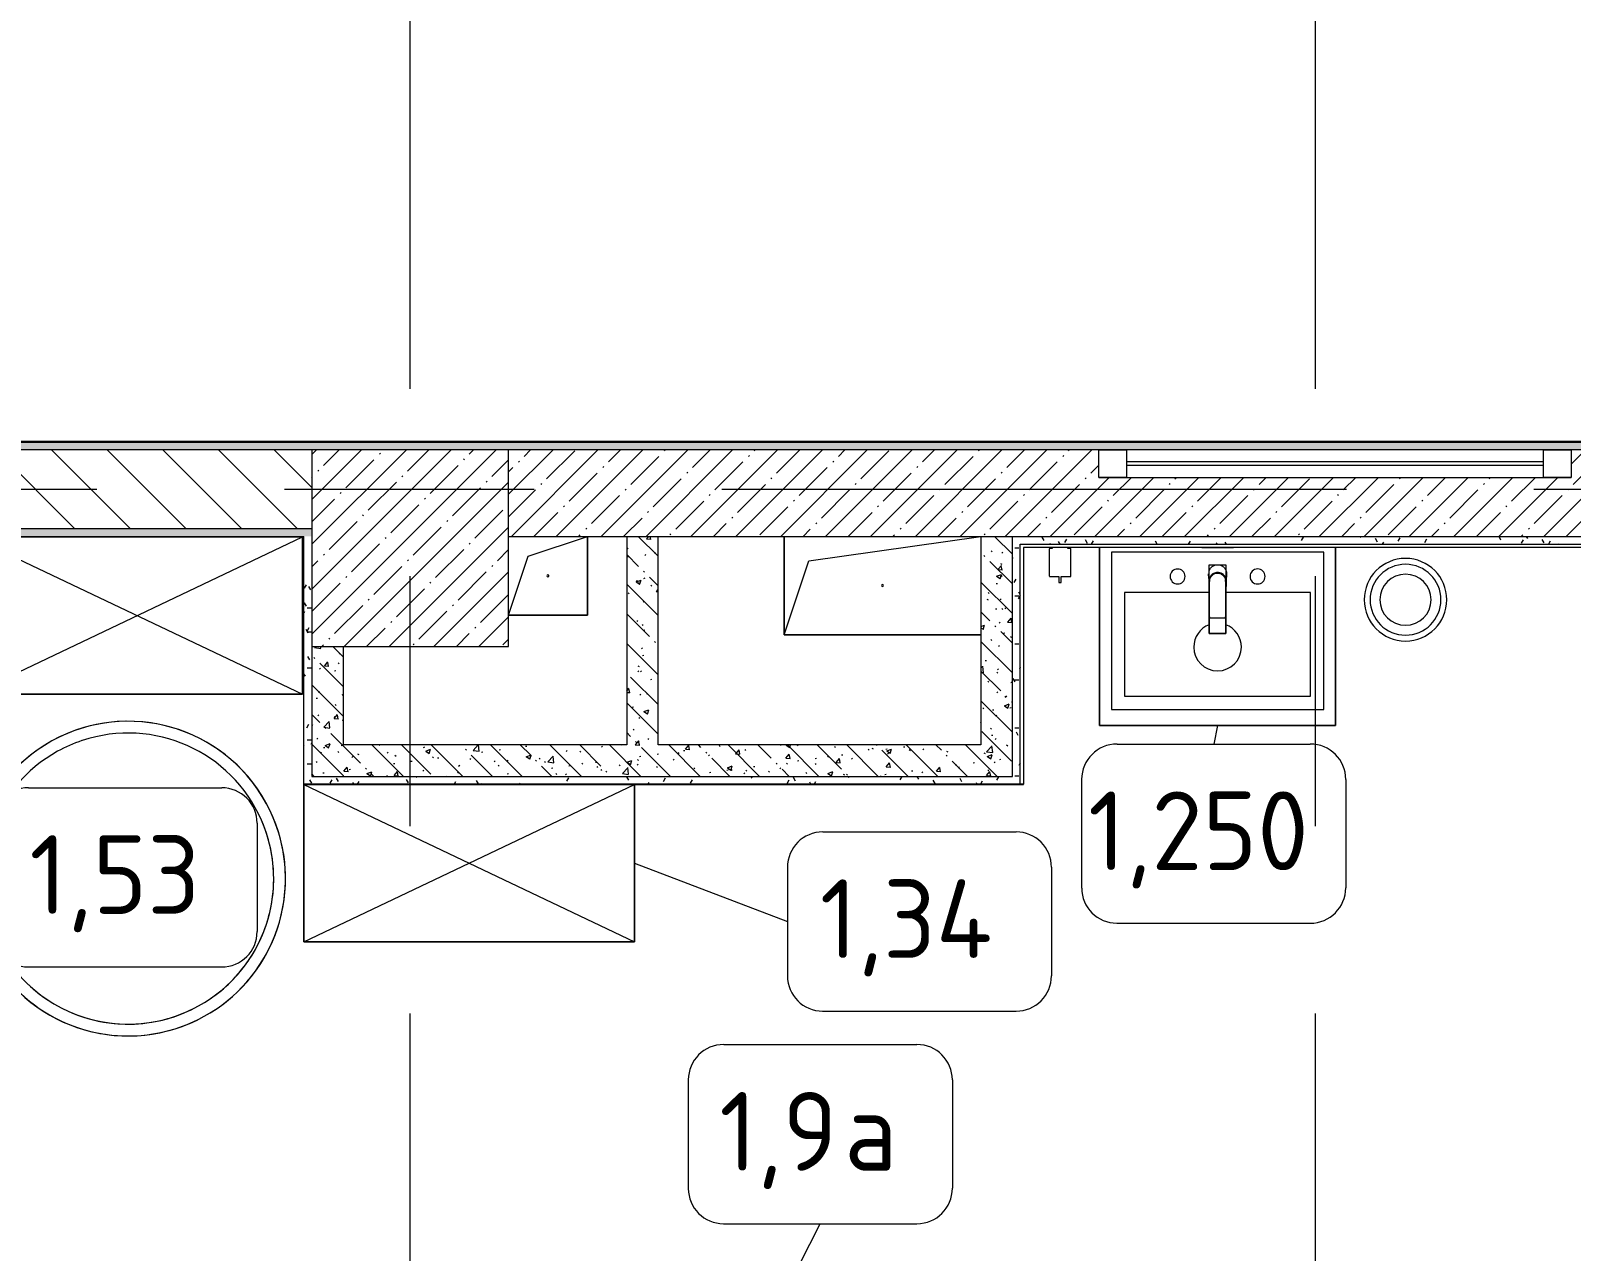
# Model space of a CAD drawing. Header units: millimetres. Extents: x 35840 to 252964, y -8553 to 29000.
# Drawn here: x 51196 to 55110, y 5863 to 8965 of the extents above; entities that cross this region are included whole.
import ezdxf

# ---------------------------------------------------------------- set-up
doc = ezdxf.new("R2010")
doc.units = ezdxf.units.MM
doc.linetypes.add('Осевая', pattern=[3175, 635, -476.25, 1587.5, -476.25])
for name, color, linetype, lineweight in [('0-1', 7, 'Continuous', 9), ('A-GENM', 7, 'Continuous', 9), ('A-GLAZ', 7, 'Continuous', 9), ('A-GLAZ-1', 7, 'Continuous', 13), ('A-WALL', 7, 'Continuous', 9), ('I-FURN-IDEN', 7, 'Continuous', 9), ('I-WALL', 7, 'Continuous', 9), ('P-SANR-FIXT', 7, 'Continuous', 9), ('P-SANR-FIXT-2', 7, 'Continuous', 13), ('S-COLS', 7, 'Continuous', 9), ('Оси-2', 7, 'Осевая', 9)]:
    doc.layers.add(name, color=color, linetype=linetype, lineweight=lineweight)
for name, color, linetype, lineweight, true_color in [('A-WALL-1', 9, 'Continuous', 9, 0x808080), ('A-WALL-FNSH-1', 9, 'Continuous', 9, 0x808080), ('I-FURN-1', 9, 'Continuous', 9, 0x808080), ('P-SANR-FIXT-1', 9, 'Continuous', 13, 0x808080)]:
    doc.layers.add(name, color=color, linetype=linetype, lineweight=lineweight, true_color=true_color)
doc.styles.add('GOST Common', font='GOST_Common.ttf', dxfattribs={"height": 200})
pattern_1 = [(135, (600, 0), (-75.43415, -75.43415), [106.68, -17.78, 3.556, -17.78]), (135, (600, 75.39), (-75.43415, -75.43415), []), (50, (600, 0), (127.52922, -11.15758), [13.335, -146.685]), (355, (600, 0), (-24.66966, 133.74002), [10.668, -117.348]), (100.451, (610.63, -0.93), (102.85973, 122.58178), [11.333, -124.663]), (46.184, (600, 35.56), (189.75516, -29.43036), [20.002, -220.027]), (96.636, (615.81, 33.1), (166.1822, 173.1996), [17, -186.995]), (351.184, (600, 35.56), (166.1839, 173.1976), [16.002, -176.022]), (21, (617.78, 26.67), (106.13027, -71.58603), [13.335, -146.685]), (326, (617.78, 26.67), (43.26188, 128.93175), [10.668, -117.348]), (71.451, (626.62, 20.7), (149.39198, 57.34505), [11.333, -124.663]), (37.5, (600, 0), (2.16223, 59.188357), [3.353, -112.573, 3.353, -115.773, -117.792]), (37.5, (600, 0), (2.16223, 59.188357), [-235.052, 3.353, -114.44]), (7.5, (600, 0), (46.77386, 70.12615), [3.353, -64.567, 3.353, -109.906, -44.894]), (7.5, (600, 0), (46.77386, 70.12615), [-181.178, 3.353, -41.542]), (327.5, (560.35, 0), (94.91367, -4.010093), [3.353, -41.097, 3.353, -135.331, -184.023]), (327.5, (560.35, 0), (94.91367, -4.010093), [-183.134, 3.353, -180.67]), (317.5, (542.57, 0), (103.69057, 17.79882), [3.353, -54.432, 3.353, -88.748, -130.683]), (317.5, (542.57, 0), (103.69057, 17.79882), [-149.885, 3.353, -127.33])]
pattern_2 = [(0, (600, 0), (121.92, 30.48), [10.058, -81.382, 10.058, -81.382, -487.68]), (0, (600, 0), (121.92, 30.48), [-182.88, 10.058, -172.822, 10.058, -81.382, -213.36]), (0, (600, 0), (121.92, 30.48), [-457.2, 10.058, -50.902, 10.058, -142.342]), (120, (645.72, 15.24), (-87.356454, 90.345817), [10.058, -81.382, 10.058, -81.382, -487.68]), (120, (645.72, 15.24), (-87.356454, 90.345817), [-182.88, 10.058, -172.822, 10.058, -81.382, -213.36]), (120, (645.72, 15.24), (-87.356454, 90.345817), [-457.2, 10.058, -50.902, 10.058, -142.342]), (240, (660.96, 76.2), (-34.563546, -120.825817), [10.058, -81.382, 10.058, -81.382, -487.68]), (240, (660.96, 76.2), (-34.563546, -120.825817), [-182.88, 10.058, -172.822, 10.058, -81.382, -213.36]), (240, (660.96, 76.2), (-34.563546, -120.825817), [-457.2, 10.058, -50.902, 10.058, -142.342])]

# ---------------------------------------------------------------- blocks, each defined once
blk = doc.blocks.new('BSC_Колонна _Прямоугольная - 500х500-V3-План расстановки мебели и оборудования 1 этажа в осях 12-23')
at = {"layer": 'S-COLS'}
h = blk.add_hatch(dxfattribs=at)
h.set_pattern_fill('FP_5', color=256, style=0, pattern_type=2)
h.set_pattern_definition([(45, (-51560, -7650), (-57.02463, 57.02463), []), (45, (-51502.975, -7650), (-57.02463, 57.02463), [100.806, -20.161, 3.353, -16.808])])
h.paths.add_polyline_path([(-250, -250), (250, -250), (250, 250), (-250, 250)])
for p, q in [((250, 250), (-250, 250)), ((-250, 250), (-250, -250)), ((250, -250), (250, 250)), ((-250, -250), (250, -250))]:
    blk.add_line(p, q, dxfattribs=at)
blk = doc.blocks.new('GM_Отверстие прямоугольное _в плите_ - Отверстие-21608348-План расстановки мебели и оборудования 1 этажа в осях 12-23')
at = {"layer": 'A-GENM'}
for p, q in [((-250, -125), (-250, 125)), ((-250, 125), (-250, -125)), ((-187.5, 62.5), (250, 125)), ((-250, -125), (-187.5, 62.5)), ((250, -125), (-250, -125)), ((-250, -125), (250, -125))]:
    blk.add_line(p, q, dxfattribs=at)
for start, end in [(360, 180), (180, 360)]:
    blk.add_arc((0, 0), 2.5, start, end, dxfattribs=at)
blk = doc.blocks.new('GM_Отверстие прямоугольное _в плите_ - Отверстие-V63-План расстановки мебели и оборудования 1 этажа в осях 12-23')
at = {"layer": 'A-GENM'}
for p, q in [((-50, 50), (100, 100)), ((100, 100), (100, -100)), ((100, -100), (100, 100)), ((-100, -100), (-50, 50)), ((100, -100), (-100, -100)), ((-100, -100), (100, -100))]:
    blk.add_line(p, q, dxfattribs=at)
for start, end in [(360, 180), (180, 360)]:
    blk.add_arc((0, 0), 2.5, start, end, dxfattribs=at)
blk = doc.blocks.new('ПУФ - 1_53-V117-План расстановки мебели и оборудования 1 этажа в осях 12-23')
at = {"layer": 'I-FURN-1'}
for radius, start, end in [(400, 0, 180), (400, 50, 110), (400, 110, 180), (370, 74.1176, 180), (370, 42.3532, 180), (370, 42.3532, 74.1176), (400, 0, 50), (370, 0, 42.3529), (370, 0, 42.3529), (400, 180, 360), (400, 180, 220), (370, 180, 190.5882), (370, 180, 349.4118), (400, 260, 0), (370, 349.5929, 0), (370, 349.5929, 360), (370, 190.5882, 201.1765), (370, 264.7059, 349.4118), (370, 201.1765, 211.7647), (370, 211.7647, 222.3529), (400, 220, 260), (370, 222.3529, 232.9412), (370, 232.9412, 264.7059)]:
    blk.add_arc((0, 0), radius, start, end, dxfattribs=at)
blk = doc.blocks.new('Шкаф параметрический - 1_34-25540996-План расстановки мебели и оборудования 1 этажа в осях 12-23')
at = {"layer": 'I-FURN-1'}
for p, q in [((0, 0), (840, 400)), ((0, 400), (840, 0)), ((840, 400), (0, 400)), ((0, 400), (0, 0)), ((0, 0), (0, 400)), ((0, 400), (840, 400)), ((840, 0), (840, 400)), ((840, 400), (840, 0)), ((0, 0), (840, 0)), ((840, 0), (0, 0))]:
    blk.add_line(p, q, dxfattribs=at)
blk = doc.blocks.new('Мойка кухонная - Раковина Roca Victoria-N Unik 600х460 мм-V161-План расстановки мебели и оборудования 1 этажа в осях 12-23')
at = {"layer": 'P-SANR-FIXT'}
for p, q in [((270, 0), (-270, 0)), ((-270, 0), (-270, -400)), ((270, -400), (270, 0)), ((-21, -102.3), (-236.6, -102.3)), ((-236.6, -102.3), (-236.6, -366.4)), ((236.1, -102.3), (21, -102.3)), ((236.1, -366.4), (236.1, -102.3)), ((-236.6, -366.4), (236.1, -366.4)), ((-270, -400), (270, -400))]:
    blk.add_line(p, q, dxfattribs=at)
for centre, radius, start, end in [((-101.6, -61.9), 19, 90, 180), ((-101.6, -61.9), 19, 180, 270), ((-101.6, -61.9), 19, 360, 90), ((-101.6, -61.9), 19.1, 270, 360), ((101.6, -61.9), 19.1, 360, 180), ((101.6, -61.9), 19.1, 180, 360), ((0, -241.3), 60.5, 110.4701, 180), ((0, -241.3), 60.5, 360, 69.5199), ((0, -241.3), 60.5, 180, 360)]:
    blk.add_arc(centre, radius, start, end, dxfattribs=at)
blk = doc.blocks.new('TOY_Диспансер мыло - Дозатор Elegance new 11654 019001 хром-30649068-План расстановки мебели и оборудования 1 этажа в осях 12-23')
at = {"layer": 'A-GENM'}
for p, q in [((97.5, 79.7), (97.5, 12)), ((122.2, 81.7), (99.5, 81.7)), ((127.9, 96.6), (122.2, 96.6)), ((122.2, 96.6), (122.2, 81.7)), ((127.9, 81.7), (127.9, 96.6)), ((150.5, 81.7), (127.9, 81.7)), ((152.5, 12), (152.5, 79.7)), ((99.5, 10), (105, 10)), ((105, 10), (105, 7.5)), ((145, 7.5), (145, 10)), ((145, 10), (150.5, 10))]:
    blk.add_line(p, q, dxfattribs=at)
for centre, start, end in [((99.5, 79.7), 90, 180), ((150.5, 79.7), 360, 90), ((99.5, 12), 180, 270), ((150.5, 12), 270, 360)]:
    blk.add_arc(centre, 2, start, end, dxfattribs=at)
blk = doc.blocks.new('сифон - Для раковины-30649538-План расстановки мебели и оборудования 1 этажа в осях 12-23')
at = {"layer": 'P-SANR-FIXT-1'}
blk.add_line((226.1, -40), (226.1, 40), dxfattribs=at)
blk = doc.blocks.new('смеситель для раковины - Default-V219-План расстановки мебели и оборудования 1 этажа в осях 12-23')
at = {"layer": '0-1'}
for p, q in [((-20.7, -16.7), (-20.7, -17.2)), ((-20.3, -15.8), (-20.3, -19.4)), ((20.3, -19.4), (20.3, -15.8)), ((20.8, -17.2), (20.8, -16.7)), ((22.8, -2.9), (21.7, -15.4)), ((-20.3, -111.8), (20.3, -111.8)), ((-21, -151.6), (21, -151.6))]:
    blk.add_line(p, q, dxfattribs=at)
at = {"layer": '0-1', "flags": 128}
for points in [[(-21.7, -15.4), (-22.3, -8.3), (-22.8, -2.9)], [(-21, -89.3), (-21, -88.6), (-21, -88.2), (-21, -88), (-21, -88)], [(21, -88.3), (21, -88.3), (21, -88.5), (21, -88.9), (21, -89.1)]]:
    blk.add_lwpolyline(points, dxfattribs=at)
at = {"layer": 'P-SANR-FIXT-1'}
for p, q in [((-21, -151.6), (-21, 23)), ((-21, 23), (21, 23)), ((21, 23), (21, -151.6)), ((-20.3, -109.7), (-20.3, -111.8)), ((-20.3, -111.8), (-20.3, -111.8)), ((20.3, -111.8), (20.3, -109.7)), ((20.3, -111.8), (20.3, -111.8)), ((21, -151.6), (-21, -151.6))]:
    blk.add_line(p, q, dxfattribs=at)
at = {"layer": 'P-SANR-FIXT-1', "flags": 128}
for points in [[(21.1, -17.1), (21.5, -12.3), (22, -7.6), (22.4, -2.9), (22.9, 1.8)], [(22.9, 1.8), (22.4, -2.9), (22, -7.6), (21.5, -12.3), (21.1, -17.1)], [(-21, -37.9), (-21, -91), (-21, -144)], [(-20.3, -18.4), (-20.3, -17.1), (-20.3, -15.8)], [(-20.3, -109.7), (-20.3, -60.2), (-20.3, -19.4)], [(20.3, -15.8), (20.3, -17.1), (20.3, -18.4)], [(20.3, -19.4), (20.3, -60.2), (20.3, -109.7)], [(21, -17.1), (21, -16.6), (21, -16.1), (21, -15.6), (21, -15.1)], [(21, -37.9), (21, -32.7), (21, -27.5), (21, -22.3), (21, -17.1)], [(21, -144), (21, -91), (21, -37.9)]]:
    blk.add_lwpolyline(points, dxfattribs=at)
at = {"layer": 'P-SANR-FIXT-1'}
for centre, major_axis, ratio, start_param, end_param in [((0, -17.2), (20.8, 0), 0.98634, 1.013087, 2.128653), ((-9809.3, -72.1), (9788.3, 0.5), 0.986286, 0.003489, 0.005645), ((0, -17.2), (-20.8, 0), 0.98634, 6.029227, 6.283185), ((0, -17.2), (20.8, 0), 0.98634, 3.141593, 3.222501), ((0, -17.2), (20.8, 0), 0.98634, 2.513274, 2.57608), ((0, -17.2), (20.8, 0), 0.98634, 0.56555, 0.628319), ((0, -17.2), (20.8, 0), 0.98634, 0, 0.254049), ((0, -17.2), (20.8, 0), 0.98634, 6.202274, 6.283185)]:
    blk.add_ellipse(centre, major_axis=major_axis, ratio=ratio, start_param=start_param, end_param=end_param, dxfattribs=at)
for points, knots in [([(-21.7, 7.4), (-21.2, 8.6), (-20.2, 11.1), (-18, 14.3), (-15.3, 17.2), (-12.2, 19.6), (-8.7, 21.4), (-5.4, 22.4), (-2.5, 22.9), (0.8, 23.1), (4.8, 22.7), (8.8, 21.3), (11.6, 19.8), (13.7, 18.4), (15.6, 16.8), (17.8, 14.5), (21.2, 9.7), (22.5, 5.1), (22.9, 1.8)], [0.1111111, 0.1111111, 0.1111111, 0.1111111, 0.1666667, 0.2222222, 0.2777778, 0.3333333, 0.3888889, 0.4444444, 0.4791667, 0.5138889, 0.5833333, 0.6527778, 0.6875, 0.7222222, 0.7569444, 0.7916667, 0.8611111, 1, 1, 1, 1]), ([(-21, -15), (-20.9, -13.9), (-20.5, -11.7), (-19.3, -8.4), (-17.6, -5.5), (-14.7, -1.9), (-10.1, 1.7), (-4.5, 3.5), (0, 3.8), (3.4, 3.6), (6.8, 2.8), (11.1, 0.9), (14.8, -1.9), (17.6, -5.5), (19.3, -8.5), (20.5, -11.7), (20.9, -14), (21, -15.1)], [0, 0, 0, 0, 0.055556, 0.111111, 0.166667, 0.222222, 0.333333, 0.444444, 0.5, 0.555556, 0.611111, 0.666667, 0.777778, 0.833333, 0.888889, 0.944444, 1, 1, 1, 1]), ([(-20.3, -19.4), (-20.3, -18.2), (-20.2, -15.9), (-19.3, -12.3), (-18, -9.6), (-16.8, -7.5), (-15.7, -6.1), (-14.5, -4.7), (-12.8, -3), (-9.4, -0.5), (-3.7, 1.7), (2.4, 1.7), (7.1, 0.4), (10.9, -1.5), (13.6, -3.7), (15.4, -5.7), (16.5, -7.1), (17.8, -9), (18.9, -11.5), (20, -15), (20.3, -17.7), (20.3, -19.4)], [0, 0, 0, 0, 0.055556, 0.111111, 0.166667, 0.194444, 0.222222, 0.25, 0.277778, 0.333333, 0.444444, 0.555556, 0.611111, 0.666667, 0.75, 0.770833, 0.791667, 0.833333, 0.875, 0.916667, 1, 1, 1, 1]), ([(-19.2, -9.8), (-18.9, -8.8), (-17.9, -6.9), (-16.3, -4.7), (-14.8, -3.1), (-13, -1.5), (-11.1, -0.2), (-9, 0.8), (-7.3, 1.5), (-5.5, 2), (-3.5, 2.4), (-1.4, 2.7), (1, 2.7), (3.3, 2.5), (5.5, 2), (7.7, 1.3), (9.8, 0.4), (11.7, -0.6), (13.5, -1.9), (15.1, -3.4), (16.9, -5.4), (18.3, -7.6), (19, -9.3), (19.2, -9.8)], [0.1111111, 0.1111111, 0.1111111, 0.1111111, 0.1666667, 0.2222222, 0.25, 0.2777778, 0.3333333, 0.3611111, 0.3888889, 0.4166667, 0.4444444, 0.4791667, 0.5138889, 0.5486111, 0.5833333, 0.6180556, 0.6527778, 0.6875, 0.7222222, 0.7569444, 0.7916667, 0.8611111, 0.8888889, 0.8888889, 0.8888889, 0.8888889]), ([(-22.9, -0.3), (-22.8, -1.4), (-22.6, -3), (-22.4, -5.3), (-22.1, -7.6), (-21.9, -9.3), (-21.6, -11.8), (-21.5, -13.7), (-21.3, -15.4), (-21.2, -16.5), (-21.1, -17.1)], [0, 0, 0, 0, 0.2, 0.3, 0.4, 0.6, 0.7, 0.8, 0.9, 1, 1, 1, 1]), ([(-21.8, -13.9), (-21.9, -12.9), (-22, -10.9), (-22.2, -8.4), (-22.3, -6.9), (-22.4, -5.5), (-22.5, -4.4), (-22.6, -3.8), (-22.6, -3.6)], [0, 0, 0, 0, 0.125, 0.25, 0.375, 0.5, 0.625, 0.6821513, 0.6821513, 0.6821513, 0.6821513]), ([(-21, -88.1), (-21, -84.5), (-21, -78.9), (-21.1, -72.5), (-21.1, -68.8), (-21.1, -66.1), (-21.1, -63.2), (-21.1, -59.3), (-21.1, -54.3), (-21.2, -48.8), (-21.2, -44.2), (-21.2, -41), (-21.3, -38.7), (-21.3, -37), (-21.3, -35.6), (-21.3, -34.5), (-21.3, -33.4), (-21.4, -31.8), (-21.4, -30), (-21.4, -27.9), (-21.5, -25.2), (-21.5, -22.1), (-21.6, -18.9), (-21.7, -16.1), (-21.8, -14.6), (-21.8, -13.9)], [0, 0, 0, 0, 0.083333, 0.125, 0.145833, 0.166667, 0.1875, 0.208333, 0.25, 0.291667, 0.333333, 0.375, 0.416667, 0.458333, 0.479167, 0.5, 0.520833, 0.541667, 0.583333, 0.625, 0.666667, 0.75, 0.833333, 0.916667, 1, 1, 1, 1]), ([(21.8, -13.9), (21.8, -14.6), (21.7, -16.1), (21.6, -18.9), (21.5, -22.1), (21.5, -25.2), (21.4, -27.9), (21.4, -30), (21.4, -31.8), (21.3, -33.4), (21.3, -34.5), (21.3, -35.6), (21.3, -37), (21.3, -38.7), (21.3, -41), (21.2, -44.2), (21.2, -48.8), (21.2, -54.3), (21.1, -59.3), (21.1, -63.2), (21.1, -66.1), (21.1, -68.8), (21.1, -72.5), (21, -78.9), (21, -84.5), (21, -88.1)], [0, 0, 0, 0, 0.083333, 0.166667, 0.25, 0.333333, 0.375, 0.416667, 0.458333, 0.479167, 0.5, 0.520833, 0.541667, 0.583333, 0.625, 0.666667, 0.708333, 0.75, 0.791667, 0.8125, 0.833333, 0.854167, 0.875, 0.916667, 1, 1, 1, 1]), ([(22.9, -0.3), (22.9, -0.4), (22.9, -0.8), (22.8, -1.5), (22.7, -2.4), (22.6, -3.4), (22.5, -4.5), (22.4, -5.5), (22.2, -6.9), (22, -8.7), (21.8, -10.8), (21.6, -12.5), (21.4, -13.9), (21.3, -15), (21.2, -16), (21.1, -16.7), (21.1, -17.1)], [0, 0, 0, 0, 0.03125, 0.0625, 0.125, 0.1875, 0.25, 0.3125, 0.375, 0.5, 0.625, 0.75, 0.8125, 0.875, 0.9375, 1, 1, 1, 1]), ([(21.8, -13.9), (21.8, -15.1), (21.7, -16.8), (21.3, -18.6), (21.1, -19.2)], [0, 0, 0, 0, 0.1111111, 0.1793104, 0.1793104, 0.1793104, 0.1793104]), ([(22.9, -0.3), (22.9, -0.8), (22.8, -2), (22.6, -3.7), (22.4, -5.2), (22.3, -6.4), (22.2, -7.3), (22.2, -8.4), (22, -10), (21.9, -11.9), (21.8, -13.3), (21.8, -13.9)], [0, 0, 0, 0, 0.166667, 0.333333, 0.5, 0.583333, 0.666667, 0.75, 0.833333, 0.916667, 1, 1, 1, 1]), ([(-21, -144), (-21, -144.4), (-21, -145.2), (-21, -146.9), (-21, -148.7), (-21, -150.5), (-21, -151.5), (-21, -151.7), (-21, -151.6)], [0, 0, 0, 0, 0.0555556, 0.1111111, 0.2222222, 0.3333333, 0.4444444, 0.5555556, 0.5555556, 0.5555556, 0.5555556]), ([(21, -151.6), (21, -151.7), (21, -151.5), (21, -150.5), (21, -148.7), (21, -146.9), (21, -145.2), (21, -144.4), (21, -144)], [0.4444444, 0.4444444, 0.4444444, 0.4444444, 0.5555556, 0.6666667, 0.7777778, 0.8888889, 0.9444444, 1, 1, 1, 1])]:
    blk.add_open_spline(points, degree=3, knots=knots, dxfattribs=at)
for points in [[(22.9, 0.8), (22.9, 0.4), (22.9, 0.1), (22.9, -0.3)], [(-22.5, -5.4), (-22.8, -3.7), (-23, -2), (-22.9, -0.3)], [(-21.1, -19.2), (-21.5, -17.5), (-21.8, -15.7), (-21.8, -13.9)], [(-21, -15), (-21, -15.3), (-21.1, -16), (-21.1, -16.7), (-21.1, -17.1)], [(-20.3, -15.8), (-20.3, -13.8), (-20, -11.9), (-19.3, -10)], [(19.3, -10), (20, -11.8), (20.3, -13.8), (20.3, -15.8)], [(21, -15.1), (21, -15.4), (21.1, -16.1), (21.1, -16.7), (21.1, -17.1)], [(21.1, -17.1), (21.1, -18.8), (21.1, -22.3), (21.1, -27.5), (21, -32.7), (21, -36.1), (21, -37.9)], [(21.1, -17.1), (21.2, -15.7), (21.5, -12.9), (22, -8.7), (22.5, -4.5), (22.8, -1.7), (22.9, -0.3)], [(22.9, -0.3), (23, -2.6), (22.7, -4.8), (22.1, -7)]]:
    blk.add_open_spline(points, degree=3, dxfattribs=at)
blk = doc.blocks.new('мусорная корзина - Round_ Metal-30590745-План расстановки мебели и оборудования 1 этажа в осях 12-23')
at = {"layer": 'P-SANR-FIXT-1'}
for radius, start, end in [(105, 0, 180), (90, 360, 180), (65, 0, 180), (105, 180, 360), (90, 180, 360), (65, 180, 360)]:
    blk.add_arc((0, 0), radius, start, end, dxfattribs=at)
blk = doc.blocks.new('120_Окно_СКБ_1Ст - 120_Окно_СКБ_1Ст 400х1200 EI30-24228621-План расстановки мебели и оборудования 1 этажа в осях 12-23')
at = {"layer": 'A-GLAZ'}
for p, q in [((600, 110), (-600, 110)), ((530, 80), (-530, 80)), ((-600, 40), (600, 40)), ((530, 70), (-530, 70))]:
    blk.add_line(p, q, dxfattribs=at)
at = {"layer": 'A-GLAZ-1'}
for p, q in [((-600, 40), (-600, 110)), ((-600, 110), (-530, 110)), ((-530, 110), (-530, 40)), ((530, 40), (530, 110)), ((530, 110), (600, 110)), ((600, 110), (600, 40)), ((-530, 40), (-600, 40)), ((600, 40), (530, 40))]:
    blk.add_line(p, q, dxfattribs=at)
blk = doc.blocks.new('Марка_Мебель - В прямоуг_Balcon_Марка-25523697-План расстановки мебели и оборудования 1 этажа в осях 12-23')
at = {"layer": 'I-FURN-IDEN'}
for p, q in [((-2.455, 2.278), (2.455, 2.278)), ((-3.355, 1.378), (-3.355, -1.384)), ((3.355, 1.378), (3.355, -1.378)), ((-2.461, -2.278), (2.455, -2.278))]:
    blk.add_line(p, q, dxfattribs=at)
for centre, radius, start, end in [((-2.455, 1.378), 0.9, 90, 180), ((2.455, 1.378), 0.9, 0, 90), ((-2.461, -1.384), 0.893, 180, 270), ((2.455, -1.378), 0.9, 270, 0)]:
    blk.add_arc(centre, radius, start, end, dxfattribs=at)

msp = doc.modelspace()

# ---------------------------------------------------------------- hatches: boundary and pattern name
at = {"layer": 'I-WALL'}
h = msp.add_hatch(dxfattribs=at)
h.set_pattern_fill('FP_85', color=256, style=0, pattern_type=2)
h.set_pattern_definition(pattern_2)
h.paths.add_polyline_path([(75399, 7900), (75460, 7900), (75459, 7920), (73730, 7920), (73730, 7908), (73760, 7908), (73760, 7900), (74674.4, 7900)])
h.paths.add_polyline_path([(71775.7, 7900), (72250, 7900), (72250, 7908), (72280, 7908), (72280, 7920), (71660, 7920), (71660, 7908), (71690, 7908), (71690, 7900)])
h.paths.add_polyline_path([(70326.3, 7900), (70680, 7900), (70680, 7908), (70710, 7908), (70710, 7920), (69360, 7920), (69360, 7908), (69390, 7908), (69390, 7900)])
h.paths.add_polyline_path([(68152.3, 7900), (68230, 7900), (68230, 7908), (68260, 7908), (68260, 7920), (66860, 7920), (66860, 7908), (66890, 7908), (66890, 7900), (67427.6, 7900)])
h.paths.add_polyline_path([(65880, 7900), (65880, 7908), (65910, 7908), (65910, 7920), (60610, 7920), (60610, 7900), (65410, 7900)])
h.paths.add_polyline_path([(58110, 7900), (58110, 7920), (50710, 7920), (50710, 7900), (56910, 7900)])
h.paths.add_polyline_path([(47910, 7900), (48210, 7900), (48210, 7920), (41840, 7920), (41840, 7900), (47410, 7900)])
h.paths.add_polyline_path([(39340, 7900), (39340, 7920), (38760, 7920), (38760, 7900), (39040, 7900)])
h = msp.add_hatch(dxfattribs=at)
h.set_pattern_fill('FP_20', color=256, style=0, pattern_type=2)
h.set_pattern_definition([(135, (600, 0), (-70.71068, -70.71068), [])])
h.paths.add_polyline_path([(51484.9, 7700), (51910, 7700), (51910, 7900), (50710, 7900), (50710, 7700), (50760.2, 7700)])
h.paths.add_polyline_path([(48210, 7700), (48210, 7900), (47910, 7900), (47910, 7700)])
h = msp.add_hatch(dxfattribs=at)
h.set_pattern_fill('FP_1', color=256, style=0, pattern_type=2)
h.set_pattern_definition([(45, (600, 0), (-57.02463, 57.02463), []), (45, (657.025, 0), (-57.02463, 57.02463), [100.806, -20.161, 3.353, -16.808])])
h.paths.add_polyline_path([(56410, 7680), (56410, 7900), (55110, 7900), (55110, 7830), (53910, 7830), (53910, 7900), (52410, 7900), (52410, 7680), (55832.9, 7680)])
h = msp.add_hatch(dxfattribs=at)
h.set_pattern_fill('FP_85', color=256, style=0, pattern_type=2)
h.set_pattern_definition(pattern_2)
h.paths.add_polyline_path([(51910, 7680), (51910, 7700), (50710, 7700), (50710, 7680), (51890, 7680)])
h.paths.add_polyline_path([(48210, 7680), (48210, 7700), (47930, 7700), (47930, 7680), (47943, 7680)])
h = msp.add_hatch(dxfattribs=at)
h.set_pattern_fill('FP_85', color=256, style=0, pattern_type=2)
h.set_pattern_definition(pattern_2)
h.paths.add_polyline_path([(51910, 7050), (51910, 7680), (51890, 7679), (51890, 7050)])
h = msp.add_hatch(dxfattribs=at)
h.set_pattern_fill('FP_22', color=256, style=0, pattern_type=2)
h.set_pattern_definition(pattern_1)
h.paths.add_polyline_path([(52790, 7150), (52790, 7680), (52710, 7680), (52710, 7150)])
h = msp.add_hatch(dxfattribs=at)
h.set_pattern_fill('FP_22', color=256, style=0, pattern_type=2)
h.set_pattern_definition(pattern_1)
h.paths.add_polyline_path([(53690, 7150), (53690, 7680), (53610, 7680), (53610, 7150), (53658.9, 7150)])
h = msp.add_hatch(dxfattribs=at)
h.set_pattern_fill('FP_85', color=256, style=0, pattern_type=2)
h.set_pattern_definition(pattern_2)
h.paths.add_polyline_path([(53690, 7070), (53710, 7070), (53710, 7680), (53690, 7680), (53690, 7445.8)])
h = msp.add_hatch(dxfattribs=at)
h.set_pattern_fill('FP_85', color=256, style=0, pattern_type=2)
h.set_pattern_definition(pattern_2)
h.paths.add_polyline_path([(55310, 7660), (55330, 7660), (55330, 7680), (53710, 7680), (53710, 7660), (55108.2, 7660)])
h = msp.add_hatch(dxfattribs=at)
h.set_pattern_fill('FP_22', color=256, style=0, pattern_type=2)
h.set_pattern_definition(pattern_1)
h.paths.add_polyline_path([(51990, 7070), (51990, 7400), (51910, 7400), (51910, 7070)])
h = msp.add_hatch(dxfattribs=at)
h.set_pattern_fill('FP_22', color=256, style=0, pattern_type=2)
h.set_pattern_definition(pattern_1)
h.paths.add_polyline_path([(53658.9, 7070), (53690, 7070), (53690, 7150), (51990, 7150), (51990, 7070), (52934.2, 7070)])
h = msp.add_hatch(dxfattribs=at)
h.set_pattern_fill('FP_85', color=256, style=0, pattern_type=2)
h.set_pattern_definition(pattern_2)
h.paths.add_polyline_path([(53710, 7050), (53710, 7070), (51910, 7070), (51910, 7050), (53658.9, 7050)])

# ---------------------------------------------------------------- linework, layer by layer
at = {"layer": 'A-WALL'}
for p, q in [((51890, 7679), (51889, 7679)), ((51890, 7050), (51890, 7680))]:
    msp.add_line(p, q, dxfattribs=at)
at = {"layer": 'A-WALL-1'}
for p, q in [((51910, 7900), (50710, 7900)), ((53910, 7900), (52410, 7900)), ((56410, 7900), (55110, 7900)), ((50710, 7700), (51910, 7700)), ((50710, 7680), (51890, 7680)), ((52410, 7680), (56410, 7680)), ((52710, 7680), (52710, 7150)), ((52790, 7150), (52790, 7680)), ((53610, 7680), (53610, 7150)), ((53690, 7070), (53690, 7680)), ((53710, 7050), (53710, 7660)), ((53710, 7660), (55310, 7660)), ((51910, 7400), (51910, 7070)), ((51990, 7150), (51990, 7400)), ((52710, 7150), (51990, 7150)), ((53610, 7150), (52790, 7150)), ((51910, 7070), (53690, 7070))]:
    msp.add_line(p, q, dxfattribs=at)
at = {"layer": 'A-WALL-FNSH-1'}
for p, q in [((65910, 7921), (38761, 7921)), ((39340, 7920), (65910, 7920)), ((50710, 7679), (51889, 7679)), ((51889, 7679), (51889, 7049)), ((51889, 7049), (53718, 7049)), ((53718, 7050), (51890, 7050)), ((53718, 7049), (53718, 7050))]:
    msp.add_line(p, q, dxfattribs=at)
at = {"layer": 'I-FURN-1'}
for p, q in [((53911.5, 7652), (53911.5, 7199)), ((53911.5, 7199), (53911.5, 7652)), ((54511.5, 7199), (54511.5, 7652)), ((54511.5, 7652), (54511.5, 7199)), ((53911.5, 7199), (54511.5, 7199)), ((54511.5, 7199), (53911.5, 7199))]:
    msp.add_line(p, q, dxfattribs=at)
at = {"layer": 'I-FURN-IDEN'}
for p, q in [((54211.5, 7199), (54201.6, 7152.2)), ((52730, 6849.3), (53118.4, 6700.9)), ((52849.3, 5244.3), (53202, 5932.6))]:
    msp.add_line(p, q, dxfattribs=at)
at = {"layer": 'I-WALL'}
for p, q in [((55302, 7652), (53718, 7652)), ((53718, 7652), (53718, 7050))]:
    msp.add_line(p, q, dxfattribs=at)
at = {"layer": 'Оси-2'}
for p, q in [((52160, 593.7), (52160, 24898.1)), ((54460, 593.7), (54460, 24898.1)), ((39140.1, 7800), (82060, 7800))]:
    msp.add_line(p, q, dxfattribs=at)

# ---------------------------------------------------------------- block references
at = {"layer": 'A-GENM'}
for name, p in [('GM_Отверстие прямоугольное _в плите_ - Отверстие-V63-План расстановки мебели и оборудования 1 этажа в осях 12-23', (52510, 7580)), ('GM_Отверстие прямоугольное _в плите_ - Отверстие-21608348-План расстановки мебели и оборудования 1 этажа в осях 12-23', (53360, 7555))]:
    msp.add_blockref(name, p, dxfattribs=at)
at = {"layer": 'A-GLAZ'}
msp.add_blockref('120_Окно_СКБ_1Ст - 120_Окно_СКБ_1Ст 400х1200 EI30-24228621-План расстановки мебели и оборудования 1 этажа в осях 12-23', (54510, 7790), dxfattribs=at)
at = {"layer": 'I-FURN-1'}
for p in [(51046.1, 7278.7), (51890, 6649.3)]:
    msp.add_blockref('Шкаф параметрический - 1_34-25540996-План расстановки мебели и оборудования 1 этажа в осях 12-23', p, dxfattribs=at)
at = {"layer": 'I-FURN-1', "rotation": 118.9499011641568}
msp.add_blockref('ПУФ - 1_53-V117-План расстановки мебели и оборудования 1 этажа в осях 12-23', (51443.1, 6810), dxfattribs=at)
at = {"layer": 'I-FURN-IDEN', "xscale": 99.99999999999993, "yscale": 99.99999999999993, "zscale": 99.99999999999993}
for p in [(54201.6, 6924.4), (51435.4, 6813.1), (53453.9, 6700.9), (53202, 6160.4)]:
    msp.add_blockref('Марка_Мебель - В прямоуг_Balcon_Марка-25523697-План расстановки мебели и оборудования 1 этажа в осях 12-23', p, dxfattribs=at)
at = {"layer": 'P-SANR-FIXT-1', "rotation": 89.99999999999972}
msp.add_blockref('сифон - Для раковины-30649538-План расстановки мебели и оборудования 1 этажа в осях 12-23', (54211.5, 7425), dxfattribs=at)
at = {"layer": 'P-SANR-FIXT-1'}
for name, p in [('смеситель для раковины - Default-V219-План расстановки мебели и оборудования 1 этажа в осях 12-23', (54211.5, 7585)), ('мусорная корзина - Round_ Metal-30590745-План расстановки мебели и оборудования 1 этажа в осях 12-23', (54689, 7519))]:
    msp.add_blockref(name, p, dxfattribs=at)
at = {"layer": 'P-SANR-FIXT-2', "rotation": 180}
msp.add_blockref('TOY_Диспансер мыло - Дозатор Elegance new 11654 019001 хром-30649068-План расстановки мебели и оборудования 1 этажа в осях 12-23', (53936.3, 7659.5), dxfattribs=at)
at = {"layer": 'P-SANR-FIXT-2'}
msp.add_blockref('Мойка кухонная - Раковина Roca Victoria-N Unik 600х460 мм-V161-План расстановки мебели и оборудования 1 этажа в осях 12-23', (54211.5, 7640), dxfattribs=at)
at = {"layer": 'S-COLS'}
msp.add_blockref('BSC_Колонна _Прямоугольная - 500х500-V3-План расстановки мебели и оборудования 1 этажа в осях 12-23', (52160, 7650), dxfattribs=at)

# ---------------------------------------------------------------- texts
at = {"layer": 'I-FURN-IDEN', "char_height": 200, "attachment_point": 1, "style": 'GOST Common'}
for s, insert, width in [('1,250', (53882.6, 7031.5), 737.552), ('1,53', (51192.4, 6920.2), 553.164), ('1,34', (53200.9, 6808), 577.215), ('1,9', (52945.5, 6267.4), 384.81), ('\\fGOST Common|b0|i0|c204|p34|;а', (53263, 6267.4), 200.422)]:
    msp.add_mtext(s, dxfattribs=dict(at, insert=insert, width=width))

doc.saveas('drawing.dxf')
